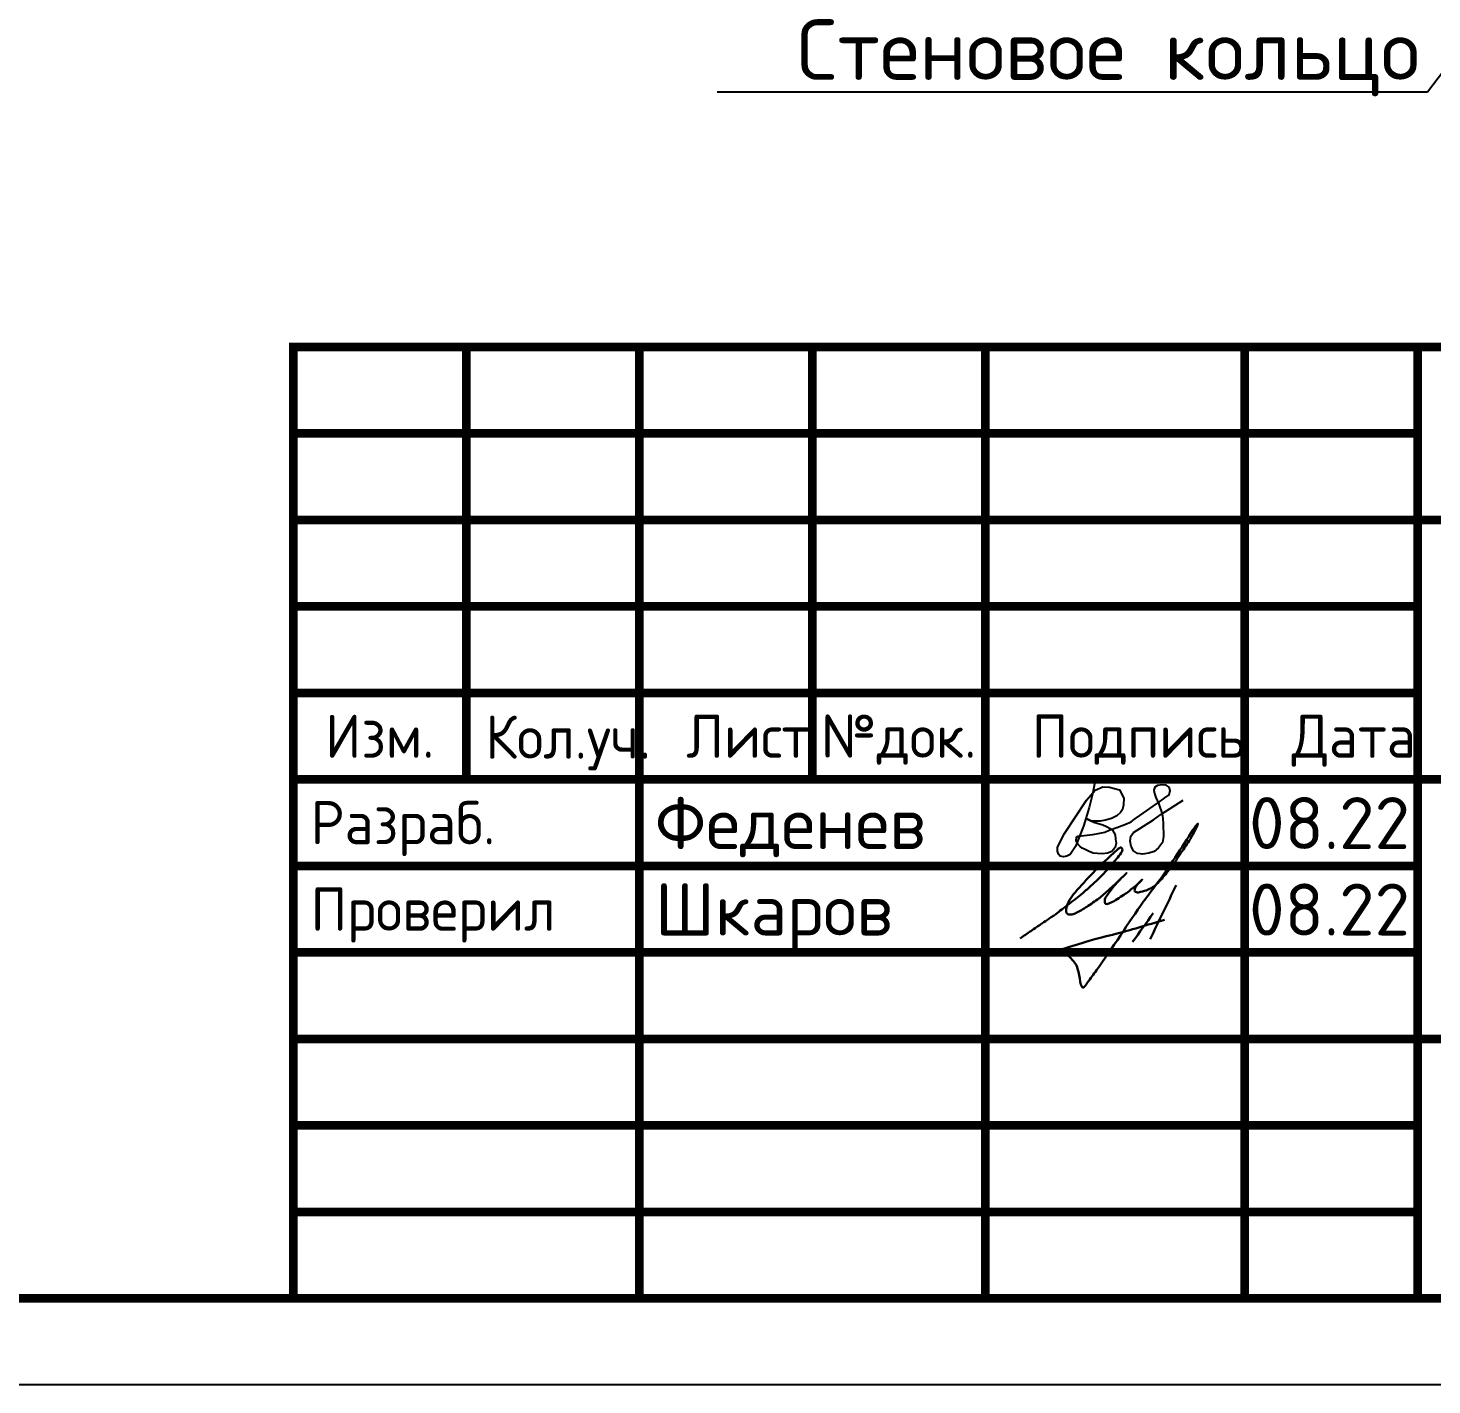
# Model space of a CAD drawing. Header units: millimetres. Extents: x 1601 to 15402, y -324 to 12625.
# Drawn here: x 10350 to 10431.2, y 2825.6 to 2904 of the extents above; entities that cross this region are included whole.
import ezdxf
from ezdxf import colors
from ezdxf.entities.mleader import LeaderData, LeaderLine
from ezdxf.enums import TextEntityAlignment as Align
from ezdxf.math import Vec2, Vec3

# ---------------------------------------------------------------- set-up
doc = ezdxf.new("R2010")
doc.units = ezdxf.units.MM
doc.layers.add('Размер 3.5', color=250, linetype='Continuous', lineweight=35)
doc.layers.add('Размерный', color=4, linetype='Continuous', lineweight=30)
doc.layers.add('рамка', color=7, linetype='Continuous')
doc.styles.add('-ISOCPEUR-', font='isocpeur.TTF')
doc.styles.add('GOST', font='GOST Common.ttf')

# ---------------------------------------------------------------- blocks, each defined once
blk = doc.blocks.new('подпись')
at = {"lineweight": 30}
for points in [[(-0.82, -1.225), (-0.208, -0.796), (0.429, -0.361), (0.855, -0.08), (1.32, 0.253), (2.001, 0.772), (2.795, 1.399), (3.272, 1.827), (3.842, 2.359), (4.465, 3.065), (5.012, 3.73), (5.076, 3.95), (5.014, 4.027), (4.906, 4.001), (4.755, 3.878), (4.332, 3.495), (3.4, 2.576), (2.343, 1.429), (1.835, 0.482), (1.869, 0.229), (1.988, 0.161), (2.165, 0.161), (2.413, 0.252), (3.02, 0.603), (3.714, 1.088), (4.343, 1.624), (5.321, 2.549), (4.752, 1.981), (4.266, 1.359), (4.075, 1.049), (4.069, 0.847), (4.111, 0.776), (4.248, 0.776), (4.424, 0.843), (4.779, 1.048), (5.159, 1.3), (5.466, 1.506), (5.722, 1.726), (6.052, 1.989), (6.229, 2.182), (5.944, 1.882), (5.796, 1.625), (5.796, 1.497), (5.891, 1.441), (6.132, 1.461), (6.57, 1.595), (6.902, 1.787), (7.496, 2.393), (8.037, 3.079), (8.605, 3.922), (9.148, 4.763), (9.43, 5.333), (7.998, 3.261), (6.286, 0.884), (3.582, -3.067), (3.054, -3.8), (2.851, -4.052), (2.493, -2.98), (2.121, -2.392), (1.297, -1.963), (1.024, -2.029), (2.914, -1.436), (4.701, -0.96), (7.512, -0.145)], [(8.192, 1.853), (6.683, -1.27)], [(6.859, 0.227), (5.672, -1.426)]]:
    blk.add_spline(points, degree=3, dxfattribs=at)
blk = doc.blocks.new('Подпись Леха')
at = {"layer": 'рамка'}
blk.add_blockref('подпись', (2.696, 0.109), dxfattribs=at)

msp = doc.modelspace()

# ---------------------------------------------------------------- linework, layer by layer
msp.add_lwpolyline([(9961.3843, 3245.5891), (10555.3843, 3245.5891), (10555.3843, 2825.5891), (9961.3843, 2825.5891)], close=True)
at = {"const_width": 0.5}
msp.add_lwpolyline([(9981.3843, 3240.5891), (10550.3843, 3240.5891), (10550.3843, 2830.5891), (9981.3843, 2830.5891)], close=True, dxfattribs=at)
for points in [[(10365.3843, 2830.5891), (10365.3843, 2885.5891), (10550.3843, 2885.5891)], [(10375.3843, 2885.5891), (10375.3843, 2860.5891)], [(10385.3843, 2885.5891), (10385.3843, 2830.5891)], [(10395.3843, 2885.5891), (10395.3843, 2860.5891)], [(10405.3843, 2885.5891), (10405.3843, 2830.5891)], [(10420.3843, 2885.5891), (10420.3843, 2830.5891)], [(10430.3843, 2885.5891), (10430.3843, 2830.5891)], [(10365.3843, 2880.5891), (10430.3843, 2880.5891)], [(10365.3843, 2875.5891), (10430.3843, 2875.5891)], [(10430.3843, 2875.5891), (10550.3843, 2875.5891)], [(10365.3843, 2870.5891), (10430.3843, 2870.5891)], [(10365.3843, 2865.5891), (10430.3843, 2865.5891)], [(10365.3843, 2860.5891), (10550.3843, 2860.5891)], [(10365.3843, 2855.5891), (10430.3843, 2855.5891)], [(10365.3843, 2850.5891), (10430.3843, 2850.5891)], [(10365.3843, 2845.5891), (10430.3843, 2845.5891)], [(10430.3843, 2845.5891), (10550.3843, 2845.5891)], [(10365.3843, 2840.5891), (10430.3843, 2840.5891)], [(10365.3843, 2835.5891), (10430.3843, 2835.5891)]]:
    msp.add_lwpolyline(points, dxfattribs=at)
msp.add_lwpolyline([(10411.6991, 2860.3375), (10411.5989, 2859.8159), (10411.3903, 2858.9588), (10411.0735, 2857.8778), (10410.6095, 2856.7172), (10410.2907, 2856.2463), (10410.0972, 2856.1471), (10409.9035, 2856.1229), (10409.7146, 2856.1471), (10409.6177, 2856.2585), (10409.5693, 2856.4424), (10409.5741, 2856.6506), (10409.671, 2856.912), (10409.9743, 2857.4716), (10411.2483, 2859.3859), (10411.7448, 2859.9596), (10412.1946, 2860.1535), (10412.5748, 2860.1457), (10413.1411, 2859.9829), (10413.4049, 2859.5099), (10413.3816, 2859.1222), (10413.3243, 2858.8593), (10413.2079, 2858.675), (10413.004, 2858.4906), (10412.6933, 2858.3354), (10412.3343, 2858.2336), (10412.0236, 2858.1753), (10411.7566, 2858.185), (10411.4994, 2858.1944), (10411.2616, 2858.3063), (10411.2041, 2858.3232), (10411.4599, 2858.213), (10411.6669, 2858.1238), (10411.8586, 2858.0558), (10412.1788, 2857.9644), (10412.4044, 2857.8577), (10412.614, 2857.7586), (10412.752, 2857.6627), (10412.9035, 2857.3921), (10412.9269, 2857.1422), (10412.9501, 2856.8945), (10412.8956, 2856.6502), (10412.7003, 2856.4316), (10412.4581, 2856.3222), (10412.1611, 2856.291), (10411.872, 2856.3066), (10411.6284, 2856.3198), (10411.4033, 2856.4237), (10411.165, 2856.5338), (10410.9816, 2856.6184), (10410.8719, 2856.7205), (10410.7334, 2856.8495), (10410.6493, 2857.0605), (10410.6541, 2857.251), (10410.7666, 2857.3145), (10411.099, 2857.3487), (10411.5994, 2857.4002), (10412.0083, 2857.4855), (10412.3012, 2857.5466), (10412.5509, 2857.6565), (10412.9859, 2857.8129), (10413.4601, 2857.9741), (10413.8219, 2858.1451), (10414.0225, 2858.2872), (10414.3207, 2858.4982), (10414.7194, 2858.7805), (10415.1029, 2859.0519), (10415.4004, 2859.2625), (10415.7648, 2859.5204), (10416.0192, 2859.7005), (10416.0718, 2859.9444), (10416.0171, 2860.1477), (10415.845, 2860.2571), (10415.5947, 2860.2727), (10415.3444, 2860.2415), (10415.1929, 2860.1484), (10415.1391, 2859.9674), (10415.1684, 2859.767), (10415.2419, 2859.5468), (10415.418, 2859.1507), (10415.6088, 2858.6029), (10415.6578, 2858.3388), (10415.6724, 2858.0209), (10415.6891, 2857.2841), (10415.6421, 2856.9473), (10415.3991, 2856.6261), (10415.1561, 2856.4146), (10414.8427, 2856.3206), (10414.4978, 2856.2736), (10414.1921, 2856.3128), (10413.957, 2856.4616), (10413.8316, 2856.7201), (10413.761, 2857.0178), (10413.8002, 2857.2998), (10413.9648, 2857.5191), (10415.1091, 2858.2554), (10415.5402, 2858.5609), (10416.3475, 2859.0858), (10416.8215, 2859.3939)])

# ---------------------------------------------------------------- block references
msp.add_blockref('Подпись Леха', (10405.5393, 2852.5127))

# ---------------------------------------------------------------- texts
at = {"style": 'GOST'}
for s, p in [('Изм.', (10370.3843, 2863.0891)), ('Кол.уч.', (10381.274, 2863.0397)), ('Лист', (10391.6886, 2863.0891)), ('№док.', (10400.3843, 2863.0891)), ('Подпись', (10414.2656, 2863.0891)), ('Дата', (10426.6925, 2863.0891))]:
    msp.add_text(s, height=2.5, dxfattribs=at).set_placement(p, align=Align.MIDDLE_CENTER)
for s, p in [('Разраб.', (10366.3843, 2858.0891)), ('Проверил', (10366.3843, 2853.0891))]:
    msp.add_text(s, height=2.5, dxfattribs=at).set_placement(p, align=Align.MIDDLE_LEFT)
at = {"layer": 'Размерный', "color": 0, "style": '-ISOCPEUR-'}
for s, p in [('Феденев', (10386.2893, 2856.5664)), ('08.22', (10420.639, 2856.5664)), ('Шкаров', (10386.2893, 2851.5664)), ('08.22', (10420.639, 2851.5664))]:
    msp.add_text(s, height=3, dxfattribs=at).set_placement(p)

# ---------------------------------------------------------------- next in the draw order: leaders
at = {"layer": 'Размер 3.5'}
ml = msp.add_multileader_mtext('Standard', dxfattribs=at)
ml.set_content('Стеновое кольцо', color=256, style='-ISOCPEUR-')
ml.set_leader_properties()
ml.build(insert=Vec2(0, 0))
ml.multileader.update_dxf_attribs({"text_left_attachment_type": 6, "text_right_attachment_type": 6, "dogleg_length": 0.36, "arrow_head_size": 0.18})
ctx = ml.context
ctx.base_point, ctx.char_height, ctx.arrow_head_size, ctx.landing_gap_size, ctx.plane_origin = Vec3(10392.9615, 2900.3235), 3.5, 0.18, 0.09, Vec3(10522.0032, 2921.6845)
ctx.left_attachment, ctx.right_attachment, ctx.text_align_type = 6, 6, 2
notes = []
notes.append((ctx, [(1, (1, 1, 0), (10430.9515, 2900.3235), (-1, 0), 0.36, [(0, [(10456.856, 2934.4228)], 0, [])])]))
ctx.mtext.insert, ctx.mtext.alignment, ctx.mtext.flow_direction = Vec3(10430.5015, 2904.5235), 3, 5
ctx.mtext.has_bg_fill, ctx.mtext.bg_color, ctx.mtext.bg_scale_factor, ctx.mtext.bg_transparency, ctx.mtext.use_window_bg_color = 1, -1027028792, 1.5, 0, 1
for ctx, leaders in notes:
    for number, flags, end, landing, length, lines in leaders:
        leader = LeaderData()
        leader.index, (leader.has_last_leader_line, leader.has_dogleg_vector, leader.attachment_direction) = number, flags
        leader.last_leader_point, leader.dogleg_vector, leader.dogleg_length = Vec3(end), Vec3(landing), length
        for number, points, colour, breaks in lines:
            line = LeaderLine()
            line.index, line.vertices, line.color, line.breaks = number, Vec3.list(points), colors.encode_raw_color(colour), breaks
            leader.lines.append(line)
        ctx.leaders.append(leader)

doc.saveas('drawing.dxf')
